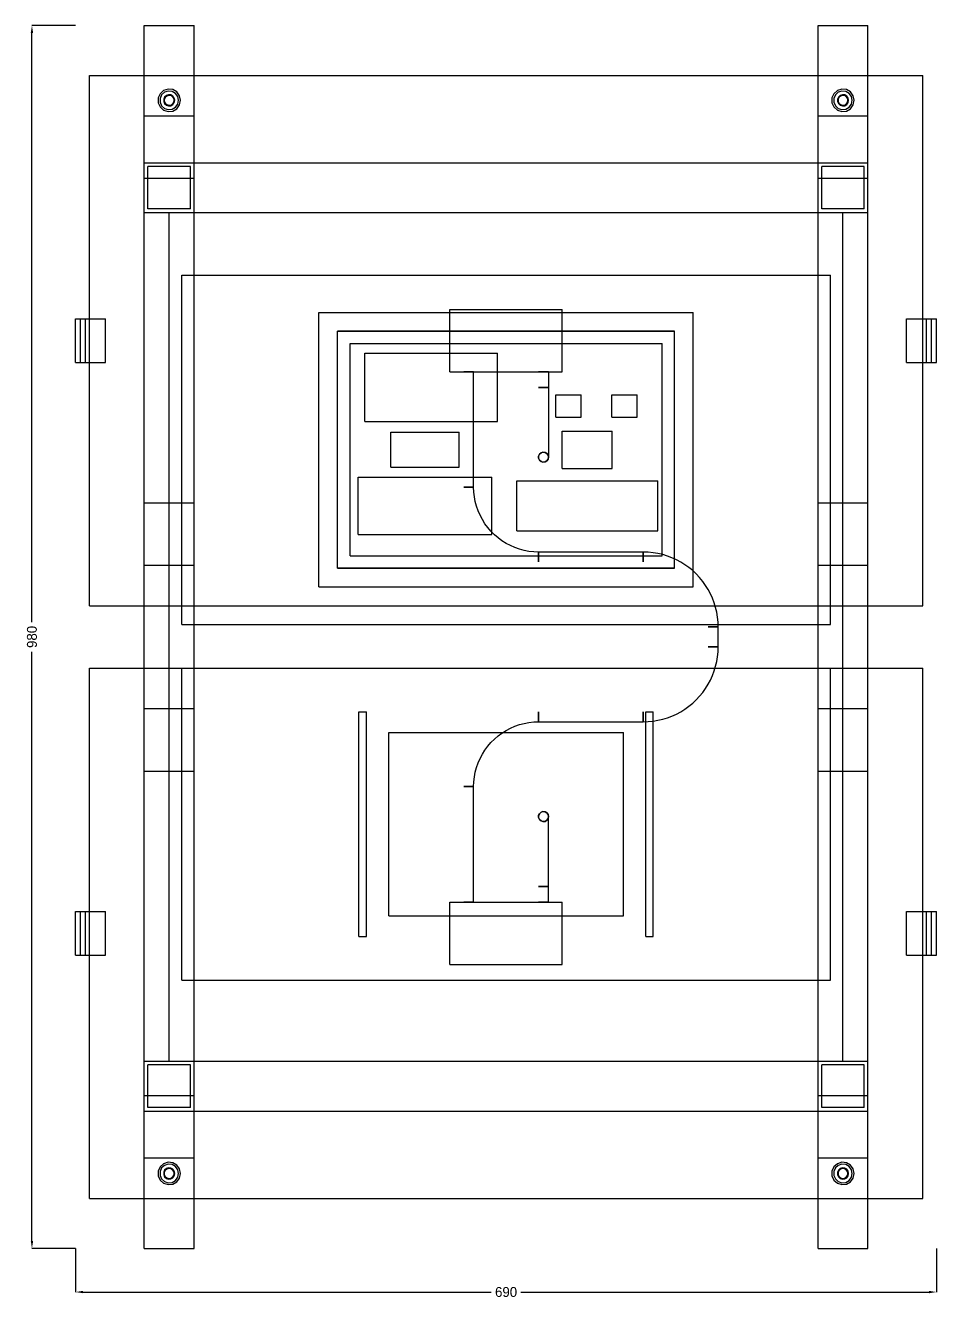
# Model space of a CAD drawing. Header units: millimetres. Extents: x -40 to 1820, y -1495 to 1190.
# Drawn here: x -40 to 690, y -40 to 980 of the extents above; entities that cross this region are included whole.
import ezdxf

# ---------------------------------------------------------------- set-up
doc = ezdxf.new("R2010")
doc.units = ezdxf.units.MM
doc.layers.add('DIMENSIONS', color=7, linetype='Continuous')
doc.layers.add('TOP', color=7, linetype='Continuous')
doc.dimstyles.get("Standard").update_dxf_attribs({"dimtxt": 2.5, "dimasz": 2.5, "dimexe": 1.25, "dimexo": 0.625, "dimtad": 1, "dimcen": 2.5, "dimazin": 3, "dimtfac": 1, "dimtmove": 0, "dimatfit": 3})

# ---------------------------------------------------------------- blocks, each defined once
blk = doc.blocks.new('_CLOSEDFILLED')
at = {"color": 0, "linetype": 'BYBLOCK'}
blk.add_solid([(-1, 0.16), (0, 0), (-1, -0.16)], dxfattribs=at)
blk = doc.blocks.new('*D1')
for p, q in [((0, 0), (0, -35)), ((690, 0), (690, -35)), ((5.95, -35), (333.1, -35)), ((356.9, -35), (684.05, -35))]:
    blk.add_line(p, q)
at = {"layer": 'Defpoints'}
for p in [(0, 0), (690, 0), (0, -35)]:
    blk.add_point(p, dxfattribs=at)
at = {"layer": 'DIMENSIONS', "xscale": 5.95, "yscale": 5.95, "rotation": 180}
blk.add_blockref('_CLOSEDFILLED', (0, -35), dxfattribs=at)
at = {"layer": 'DIMENSIONS', "xscale": 5.95, "yscale": 5.95}
blk.add_blockref('_CLOSEDFILLED', (690, -35), dxfattribs=at)
at = {"layer": 'DIMENSIONS', "insert": (345, -35), "char_height": 7.933, "attachment_point": 5}
blk.add_mtext('690', dxfattribs=at)
blk = doc.blocks.new('*D2')
for p, q in [((0, 980), (-35, 980)), ((-35, 501.9), (-35, 974.05)), ((-35, 5.95), (-35, 478.1)), ((0, 0), (-35, 0))]:
    blk.add_line(p, q)
at = {"layer": 'Defpoints'}
for p in [(0, 980), (-35, 0), (0, 0)]:
    blk.add_point(p, dxfattribs=at)
at = {"layer": 'DIMENSIONS', "xscale": 5.95, "yscale": 5.95}
for p, rotation in [((-35, 980), 90), ((-35, 0), 270)]:
    blk.add_blockref('_CLOSEDFILLED', p, dxfattribs=dict(at, rotation=rotation))
at = {"layer": 'DIMENSIONS', "insert": (-35, 490), "char_height": 7.933, "attachment_point": 5, "rotation": 90}
blk.add_mtext('980', dxfattribs=at)

msp = doc.modelspace()

# ---------------------------------------------------------------- linework, layer by layer
at = {"layer": 'TOP'}
for points in [[(55, 0), (55, 980)], [(55, 0), (55, 980)], [(55, 980), (95, 980)], [(55, 980), (95, 980)], [(95, 0), (95, 980)], [(95, 0), (95, 980)], [(595, 0), (595, 980)], [(595, 0), (595, 980)], [(595, 980), (635, 980)], [(595, 980), (635, 980)], [(635, 0), (635, 980)], [(635, 0), (635, 980)], [(11, 515), (11, 940)], [(11, 515), (11, 940)], [(11, 940), (679, 940)], [(11, 940), (679, 940)], [(55, 40), (55, 940)], [(55, 40), (55, 940)], [(55, 940), (95, 940)], [(55, 940), (95, 940)], [(95, 40), (95, 940)], [(95, 40), (95, 940)], [(595, 40), (595, 940)], [(595, 40), (595, 940)], [(595, 940), (635, 940)], [(595, 940), (635, 940)], [(635, 40), (635, 940)], [(635, 40), (635, 940)], [(679, 515), (679, 940)], [(679, 515), (679, 940)], [(84, 920), (83.222, 923.661), (81.022, 926.688), (77.781, 928.56), (74.059, 928.951), (70.5, 927.794), (67.719, 925.29), (66.197, 921.871), (66.197, 918.129), (67.719, 914.71), (70.5, 912.206), (74.059, 911.049), (77.781, 911.44), (81.022, 913.312), (83.222, 916.339), (84, 920)], [(84, 920), (83.222, 923.661), (81.022, 926.688), (77.781, 928.56), (74.059, 928.951), (70.5, 927.794), (67.719, 925.29), (66.197, 921.871), (66.197, 918.129), (67.719, 914.71), (70.5, 912.206), (74.059, 911.049), (77.781, 911.44), (81.022, 913.312), (83.222, 916.339), (84, 920)], [(624, 920), (623.222, 923.661), (621.022, 926.688), (617.781, 928.56), (614.059, 928.951), (610.5, 927.794), (607.719, 925.29), (606.197, 921.871), (606.197, 918.129), (607.719, 914.71), (610.5, 912.206), (614.059, 911.049), (617.781, 911.44), (621.022, 913.312), (623.222, 916.339), (624, 920)], [(624, 920), (623.222, 923.661), (621.022, 926.688), (617.781, 928.56), (614.059, 928.951), (610.5, 927.794), (607.719, 925.29), (606.197, 921.871), (606.197, 918.129), (607.719, 914.71), (610.5, 912.206), (614.059, 911.049), (617.781, 911.44), (621.022, 913.312), (623.222, 916.339), (624, 920)], [(82.5, 920), (81.852, 923.051), (80.018, 925.574), (77.318, 927.133), (74.216, 927.459), (71.25, 926.495), (68.932, 924.408), (67.664, 921.559), (67.664, 918.441), (68.932, 915.592), (71.25, 913.505), (74.216, 912.541), (77.318, 912.867), (80.018, 914.426), (81.852, 916.949), (82.5, 920)], [(82.5, 920), (81.852, 923.051), (80.018, 925.574), (77.318, 927.133), (74.216, 927.459), (71.25, 926.495), (68.932, 924.408), (67.664, 921.559), (67.664, 918.441), (68.932, 915.592), (71.25, 913.505), (74.216, 912.541), (77.318, 912.867), (80.018, 914.426), (81.852, 916.949), (82.5, 920)], [(79.5, 920), (79.111, 921.83), (78.011, 923.344), (76.391, 924.28), (74.53, 924.475), (72.75, 923.897), (71.359, 922.645), (70.598, 920.936), (70.598, 919.064), (71.359, 917.355), (72.75, 916.103), (74.53, 915.525), (76.391, 915.72), (78.011, 916.656), (79.111, 918.17), (79.5, 920)], [(79.5, 920), (79.111, 921.83), (78.011, 923.344), (76.391, 924.28), (74.53, 924.475), (72.75, 923.897), (71.359, 922.645), (70.598, 920.936), (70.598, 919.064), (71.359, 917.355), (72.75, 916.103), (74.53, 915.525), (76.391, 915.72), (78.011, 916.656), (79.111, 918.17), (79.5, 920)], [(79.25, 920), (78.883, 921.729), (77.844, 923.158), (76.313, 924.042), (74.556, 924.227), (72.875, 923.681), (71.562, 922.498), (70.843, 920.884), (70.843, 919.116), (71.562, 917.502), (72.875, 916.319), (74.556, 915.773), (76.313, 915.958), (77.844, 916.842), (78.883, 918.271), (79.25, 920)], [(79.25, 920), (78.883, 921.729), (77.844, 923.158), (76.313, 924.042), (74.556, 924.227), (72.875, 923.681), (71.562, 922.498), (70.843, 920.884), (70.843, 919.116), (71.562, 917.502), (72.875, 916.319), (74.556, 915.773), (76.313, 915.958), (77.844, 916.842), (78.883, 918.271), (79.25, 920)], [(79, 920), (78.654, 921.627), (77.677, 922.973), (76.236, 923.804), (74.582, 923.978), (73, 923.464), (71.764, 922.351), (71.087, 920.832), (71.087, 919.168), (71.764, 917.649), (73, 916.536), (74.582, 916.022), (76.236, 916.196), (77.677, 917.027), (78.654, 918.373), (79, 920)], [(79, 920), (78.654, 921.627), (77.677, 922.973), (76.236, 923.804), (74.582, 923.978), (73, 923.464), (71.764, 922.351), (71.087, 920.832), (71.087, 919.168), (71.764, 917.649), (73, 916.536), (74.582, 916.022), (76.236, 916.196), (77.677, 917.027), (78.654, 918.373), (79, 920)], [(622.5, 920), (621.852, 923.051), (620.018, 925.574), (617.318, 927.133), (614.216, 927.459), (611.25, 926.495), (608.932, 924.408), (607.664, 921.559), (607.664, 918.441), (608.932, 915.592), (611.25, 913.505), (614.216, 912.541), (617.318, 912.867), (620.018, 914.426), (621.852, 916.949), (622.5, 920)], [(622.5, 920), (621.852, 923.051), (620.018, 925.574), (617.318, 927.133), (614.216, 927.459), (611.25, 926.495), (608.932, 924.408), (607.664, 921.559), (607.664, 918.441), (608.932, 915.592), (611.25, 913.505), (614.216, 912.541), (617.318, 912.867), (620.018, 914.426), (621.852, 916.949), (622.5, 920)], [(619.5, 920), (619.111, 921.83), (618.011, 923.344), (616.391, 924.28), (614.53, 924.475), (612.75, 923.897), (611.359, 922.645), (610.598, 920.936), (610.598, 919.064), (611.359, 917.355), (612.75, 916.103), (614.53, 915.525), (616.391, 915.72), (618.011, 916.656), (619.111, 918.17), (619.5, 920)], [(619.5, 920), (619.111, 921.83), (618.011, 923.344), (616.391, 924.28), (614.53, 924.475), (612.75, 923.897), (611.359, 922.645), (610.598, 920.936), (610.598, 919.064), (611.359, 917.355), (612.75, 916.103), (614.53, 915.525), (616.391, 915.72), (618.011, 916.656), (619.111, 918.17), (619.5, 920)], [(619.25, 920), (618.883, 921.729), (617.844, 923.158), (616.313, 924.042), (614.556, 924.227), (612.875, 923.681), (611.562, 922.498), (610.843, 920.884), (610.843, 919.116), (611.562, 917.502), (612.875, 916.319), (614.556, 915.773), (616.313, 915.958), (617.844, 916.842), (618.883, 918.271), (619.25, 920)], [(619.25, 920), (618.883, 921.729), (617.844, 923.158), (616.313, 924.042), (614.556, 924.227), (612.875, 923.681), (611.562, 922.498), (610.843, 920.884), (610.843, 919.116), (611.562, 917.502), (612.875, 916.319), (614.556, 915.773), (616.313, 915.958), (617.844, 916.842), (618.883, 918.271), (619.25, 920)], [(619, 920), (618.654, 921.627), (617.677, 922.973), (616.236, 923.804), (614.582, 923.978), (613, 923.464), (611.764, 922.351), (611.087, 920.832), (611.087, 919.168), (611.764, 917.649), (613, 916.536), (614.582, 916.022), (616.236, 916.196), (617.677, 917.027), (618.654, 918.373), (619, 920)], [(619, 920), (618.654, 921.627), (617.677, 922.973), (616.236, 923.804), (614.582, 923.978), (613, 923.464), (611.764, 922.351), (611.087, 920.832), (611.087, 919.168), (611.764, 917.649), (613, 916.536), (614.582, 916.022), (616.236, 916.196), (617.677, 917.027), (618.654, 918.373), (619, 920)], [(55, 857.5), (55, 907.5)], [(55, 857.5), (55, 907.5)], [(55, 907.5), (95, 907.5)], [(55, 907.5), (95, 907.5)], [(95, 857.5), (95, 907.5)], [(95, 857.5), (95, 907.5)], [(595, 857.5), (595, 907.5)], [(595, 857.5), (595, 907.5)], [(595, 907.5), (635, 907.5)], [(595, 907.5), (635, 907.5)], [(635, 857.5), (635, 907.5)], [(635, 857.5), (635, 907.5)], [(55, 830), (55, 870)], [(55, 830), (55, 870)], [(55, 870), (95, 870)], [(55, 870), (95, 870)], [(95, 830), (95, 870)], [(95, 830), (95, 870)], [(95, 830), (95, 870)], [(95, 830), (95, 870)], [(95, 870), (595, 870)], [(95, 870), (595, 870)], [(595, 830), (595, 870)], [(595, 830), (595, 870)], [(595, 870), (635, 870)], [(595, 870), (635, 870)], [(595, 830), (595, 870)], [(595, 830), (595, 870)], [(635, 830), (635, 870)], [(635, 830), (635, 870)], [(55, 857.5), (95, 857.5)], [(55, 857.5), (95, 857.5)], [(92, 867), (58, 867)], [(58, 833), (58, 867)], [(92, 867), (58, 867)], [(58, 833), (58, 867)], [(92, 833), (92, 867)], [(92, 833), (92, 867)], [(595, 857.5), (635, 857.5)], [(595, 857.5), (635, 857.5)], [(632, 867), (598, 867)], [(598, 833), (598, 867)], [(632, 867), (598, 867)], [(598, 833), (598, 867)], [(632, 833), (632, 867)], [(632, 833), (632, 867)], [(55, 830), (95, 830)], [(55, 830), (95, 830)], [(92, 833), (58, 833)], [(92, 833), (58, 833)], [(75, 150), (75, 830)], [(75, 150), (75, 830)], [(75, 830), (95, 830)], [(75, 830), (95, 830)], [(75, 150), (75, 830)], [(75, 150), (75, 830)], [(75, 830), (95, 830)], [(75, 830), (95, 830)], [(95, 830), (595, 830)], [(95, 830), (595, 830)], [(95, 150), (95, 830)], [(95, 150), (95, 830)], [(95, 150), (95, 830)], [(95, 150), (95, 830)], [(595, 830), (635, 830)], [(595, 830), (635, 830)], [(595, 150), (595, 830)], [(595, 150), (595, 830)], [(595, 830), (615, 830)], [(595, 830), (615, 830)], [(595, 150), (595, 830)], [(595, 150), (595, 830)], [(595, 830), (615, 830)], [(595, 830), (615, 830)], [(632, 833), (598, 833)], [(632, 833), (598, 833)], [(615, 150), (615, 830)], [(615, 150), (615, 830)], [(615, 150), (615, 830)], [(615, 150), (615, 830)], [(85, 500), (85, 780)], [(85, 500), (85, 780)], [(85, 780), (605, 780)], [(85, 780), (605, 780)], [(605, 500), (605, 780)], [(605, 500), (605, 780)], [(0, 710), (0, 745)], [(0, 710), (0, 745)], [(0, 745), (4, 745)], [(0, 745), (8, 745)], [(4, 710), (4, 745)], [(4, 745), (24, 745)], [(4, 710), (4, 745)], [(8, 745), (24, 745)], [(8, 710), (8, 745)], [(8, 710), (8, 745)], [(24, 710), (24, 745)], [(24, 710), (24, 745)], [(195, 530), (195, 750)], [(195, 530), (195, 750)], [(195, 750), (495, 750)], [(195, 750), (495, 750)], [(195, 530), (195, 750)], [(195, 530), (195, 750)], [(195, 750), (495, 750)], [(195, 750), (495, 750)], [(300, 702.5), (300, 752.5)], [(300, 702.5), (300, 752.5)], [(300, 752.5), (390, 752.5)], [(300, 752.5), (390, 752.5)], [(390, 702.5), (390, 752.5)], [(390, 702.5), (390, 752.5)], [(495, 530), (495, 750)], [(495, 530), (495, 750)], [(495, 530), (495, 750)], [(495, 530), (495, 750)], [(666, 745), (682, 745)], [(666, 710), (666, 745)], [(666, 745), (686, 745)], [(666, 710), (666, 745)], [(682, 710), (682, 745)], [(682, 710), (682, 745)], [(682, 745), (690, 745)], [(686, 745), (690, 745)], [(686, 710), (686, 745)], [(686, 710), (686, 745)], [(690, 710), (690, 745)], [(690, 710), (690, 745)], [(480, 735), (210, 735)], [(210, 545), (210, 735)], [(210, 735), (480, 735)], [(210, 545), (210, 735)], [(480, 545), (480, 735)], [(480, 545), (480, 735)], [(220, 555), (220, 725)], [(220, 555), (220, 725)], [(220, 725), (470, 725)], [(220, 725), (470, 725)], [(470, 555), (470, 725)], [(470, 555), (470, 725)], [(231.85, 662.5), (231.85, 717.5)], [(231.85, 662.5), (231.85, 717.5)], [(231.85, 717.5), (338.15, 717.5)], [(231.85, 717.5), (338.15, 717.5)], [(338.15, 662.5), (338.15, 717.5)], [(338.15, 662.5), (338.15, 717.5)], [(0, 710), (8, 710)], [(0, 710), (4, 710)], [(4, 710), (24, 710)], [(8, 710), (24, 710)], [(666, 710), (682, 710)], [(666, 710), (686, 710)], [(682, 710), (690, 710)], [(686, 710), (690, 710)], [(300, 702.5), (390, 702.5)], [(300, 702.5), (390, 702.5)], [(319, 702.5), (318.654, 702.5), (317.677, 702.5), (316.236, 702.5), (314.582, 702.5), (313, 702.5), (311.764, 702.5), (311.087, 702.5), (311.087, 702.5), (311.764, 702.5), (313, 702.5), (314.582, 702.5), (316.236, 702.5), (317.677, 702.5), (318.654, 702.5), (319, 702.5)], [(319, 610), (319, 702.5)], [(379, 702.5), (378.654, 702.5), (377.677, 702.5), (376.236, 702.5), (374.582, 702.5), (373, 702.5), (371.764, 702.5), (371.087, 702.5), (371.087, 702.5), (371.764, 702.5), (373, 702.5), (374.582, 702.5), (376.236, 702.5), (377.677, 702.5), (378.654, 702.5), (379, 702.5)], [(379, 702.5), (379, 690)], [(379, 690), (378.654, 690), (377.677, 690), (376.236, 690), (374.582, 690), (373, 690), (371.764, 690), (371.087, 690), (371.087, 690), (371.764, 690), (373, 690), (374.582, 690), (376.236, 690), (377.677, 690), (378.654, 690), (379, 690)], [(379, 690), (379, 686.005), (379, 682.03), (379, 678.096), (379, 674.223), (379, 670.43), (379, 666.737), (379, 663.162), (379, 659.724), (379, 656.44), (379, 653.328), (379, 650.402), (379, 647.678), (379, 645.17), (379, 642.89), (379, 640.85), (379, 639.061), (379, 637.531), (379, 636.268), (379, 635.28), (379, 634.57), (379, 634.143), (379, 634)], [(384.85, 666.1), (384.85, 683.9)], [(384.85, 666.1), (384.85, 683.9)], [(384.85, 683.9), (405.15, 683.9)], [(384.85, 683.9), (405.15, 683.9)], [(405.15, 666.1), (405.15, 683.9)], [(405.15, 666.1), (405.15, 683.9)], [(429.85, 666.1), (429.85, 683.9)], [(429.85, 666.1), (429.85, 683.9)], [(429.85, 683.9), (450.15, 683.9)], [(429.85, 683.9), (450.15, 683.9)], [(450.15, 666.1), (450.15, 683.9)], [(450.15, 666.1), (450.15, 683.9)], [(384.85, 666.1), (405.15, 666.1)], [(384.85, 666.1), (405.15, 666.1)], [(429.85, 666.1), (450.15, 666.1)], [(429.85, 666.1), (450.15, 666.1)], [(231.85, 662.5), (338.15, 662.5)], [(231.85, 662.5), (338.15, 662.5)], [(252.5, 626), (252.5, 654)], [(252.5, 626), (252.5, 654)], [(252.5, 654), (307.5, 654)], [(252.5, 654), (307.5, 654)], [(307.5, 626), (307.5, 654)], [(307.5, 626), (307.5, 654)], [(390, 625), (390, 655)], [(390, 625), (390, 655)], [(390, 655), (430, 655)], [(390, 655), (430, 655)], [(430, 625), (430, 655)], [(430, 625), (430, 655)], [(379, 634), (378.654, 635.627), (377.677, 636.973), (376.236, 637.804), (374.582, 637.978), (373, 637.464), (371.764, 636.351), (371.087, 634.832), (371.087, 633.168), (371.764, 631.649), (373, 630.536), (374.582, 630.022), (376.236, 630.196), (377.677, 631.027), (378.654, 632.373), (379, 634)], [(379, 634), (378.654, 632.373), (377.677, 631.027), (376.236, 630.196), (374.582, 630.022), (373, 630.536), (371.764, 631.649), (371.087, 633.168), (371.087, 634.832), (371.764, 636.351), (373, 637.464), (374.582, 637.978), (376.236, 637.804), (377.677, 636.973), (378.654, 635.627), (379, 634)], [(252.5, 626), (307.5, 626)], [(252.5, 626), (307.5, 626)], [(390, 625), (430, 625)], [(390, 625), (430, 625)], [(226.5, 572), (226.5, 618)], [(226.5, 572), (226.5, 618)], [(226.5, 618), (333.5, 618)], [(226.5, 618), (333.5, 618)], [(333.5, 572), (333.5, 618)], [(333.5, 572), (333.5, 618)], [(353.5, 575), (353.5, 615)], [(353.5, 575), (353.5, 615)], [(353.5, 615), (466.5, 615)], [(353.5, 615), (466.5, 615)], [(466.5, 575), (466.5, 615)], [(466.5, 575), (466.5, 615)], [(319, 610), (318.654, 610), (317.677, 610), (316.236, 610), (314.582, 610), (313, 610), (311.764, 610), (311.087, 610), (311.087, 610), (311.764, 610), (313, 610), (314.582, 610), (316.236, 610), (317.677, 610), (318.654, 610), (319, 610)], [(371, 558), (367.114, 558.145), (363.25, 558.581), (359.429, 559.304), (355.673, 560.31), (352.002, 561.595), (348.438, 563.15), (345, 564.967), (341.707, 567.036), (338.579, 569.345), (335.631, 571.881), (332.881, 574.631), (330.345, 577.579), (328.036, 580.707), (325.967, 584), (324.15, 587.438), (322.595, 591.002), (321.31, 594.673), (320.304, 598.429), (319.581, 602.25), (319.145, 606.114), (319, 610)], [(55, 547.5), (55, 597.5)], [(55, 547.5), (55, 597.5)], [(55, 597.5), (95, 597.5)], [(55, 597.5), (95, 597.5)], [(95, 547.5), (95, 597.5)], [(95, 547.5), (95, 597.5)], [(595, 547.5), (595, 597.5)], [(595, 547.5), (595, 597.5)], [(595, 597.5), (635, 597.5)], [(595, 597.5), (635, 597.5)], [(635, 547.5), (635, 597.5)], [(635, 547.5), (635, 597.5)], [(226.5, 572), (333.5, 572)], [(226.5, 572), (333.5, 572)], [(353.5, 575), (466.5, 575)], [(353.5, 575), (466.5, 575)], [(220, 555), (470, 555)], [(220, 555), (470, 555)], [(455, 558), (371, 558)], [(371, 558), (371, 557.654), (371, 556.677), (371, 555.236), (371, 553.582), (371, 552), (371, 550.764), (371, 550.087), (371, 550.087), (371, 550.764), (371, 552), (371, 553.582), (371, 555.236), (371, 556.677), (371, 557.654), (371, 558)], [(515, 498), (514.872, 501.924), (514.487, 505.832), (513.847, 509.705), (512.956, 513.529), (511.816, 517.286), (510.433, 520.961), (508.812, 524.537), (506.962, 528), (504.888, 531.334), (502.601, 534.526), (500.11, 537.561), (497.426, 540.426), (494.561, 543.11), (491.526, 545.601), (488.334, 547.888), (485, 549.962), (481.537, 551.812), (477.961, 553.433), (474.286, 554.816), (470.529, 555.956), (466.705, 556.847), (462.832, 557.487), (458.924, 557.872), (455, 558)], [(455, 558), (455, 557.654), (455, 556.677), (455, 555.236), (455, 553.582), (455, 552), (455, 550.764), (455, 550.087), (455, 550.087), (455, 550.764), (455, 552), (455, 553.582), (455, 555.236), (455, 556.677), (455, 557.654), (455, 558)], [(55, 547.5), (95, 547.5)], [(55, 547.5), (95, 547.5)], [(480, 545), (210, 545)], [(210, 545), (480, 545)], [(595, 547.5), (635, 547.5)], [(595, 547.5), (635, 547.5)], [(195, 530), (495, 530)], [(195, 530), (495, 530)], [(195, 530), (495, 530)], [(195, 530), (495, 530)], [(11, 515), (679, 515)], [(11, 515), (679, 515)], [(85, 500), (605, 500)], [(85, 500), (605, 500)], [(515, 498), (514.654, 498), (513.677, 498), (512.236, 498), (510.582, 498), (509, 498), (507.764, 498), (507.087, 498), (507.087, 498), (507.764, 498), (509, 498), (510.582, 498), (512.236, 498), (513.677, 498), (514.654, 498), (515, 498)], [(515, 482), (515, 498)], [(455, 422), (458.924, 422.128), (462.832, 422.513), (466.705, 423.153), (470.529, 424.044), (474.286, 425.184), (477.961, 426.567), (481.537, 428.188), (485, 430.038), (488.334, 432.112), (491.526, 434.399), (494.561, 436.89), (497.426, 439.574), (500.11, 442.439), (502.601, 445.474), (504.888, 448.666), (506.962, 452), (508.812, 455.463), (510.433, 459.039), (511.816, 462.714), (512.956, 466.471), (513.847, 470.295), (514.487, 474.168), (514.872, 478.076), (515, 482)], [(515, 482), (514.654, 482), (513.677, 482), (512.236, 482), (510.582, 482), (509, 482), (507.764, 482), (507.087, 482), (507.087, 482), (507.764, 482), (509, 482), (510.582, 482), (512.236, 482), (513.677, 482), (514.654, 482), (515, 482)], [(11, 40), (11, 465)], [(11, 40), (11, 465)], [(11, 465), (679, 465)], [(11, 465), (679, 465)], [(85, 215), (85, 465)], [(85, 215), (85, 465)], [(85, 465), (605, 465)], [(85, 465), (605, 465)], [(605, 215), (605, 465)], [(605, 215), (605, 465)], [(679, 40), (679, 465)], [(679, 40), (679, 465)], [(55, 382.5), (55, 432.5)], [(55, 382.5), (55, 432.5)], [(55, 432.5), (95, 432.5)], [(55, 432.5), (95, 432.5)], [(95, 382.5), (95, 432.5)], [(95, 382.5), (95, 432.5)], [(227, 250), (227, 430)], [(227, 250), (227, 430)], [(227, 430), (233, 430)], [(227, 430), (233, 430)], [(233, 250), (233, 430)], [(233, 250), (233, 430)], [(371, 422), (371, 422.346), (371, 423.323), (371, 424.764), (371, 426.418), (371, 428), (371, 429.236), (371, 429.913), (371, 429.913), (371, 429.236), (371, 428), (371, 426.418), (371, 424.764), (371, 423.323), (371, 422.346), (371, 422)], [(455, 422), (455, 422.346), (455, 423.323), (455, 424.764), (455, 426.418), (455, 428), (455, 429.236), (455, 429.913), (455, 429.913), (455, 429.236), (455, 428), (455, 426.418), (455, 424.764), (455, 423.323), (455, 422.346), (455, 422)], [(457, 250), (457, 430)], [(457, 250), (457, 430)], [(457, 430), (463, 430)], [(457, 430), (463, 430)], [(463, 250), (463, 430)], [(463, 250), (463, 430)], [(595, 382.5), (595, 432.5)], [(595, 382.5), (595, 432.5)], [(595, 432.5), (635, 432.5)], [(595, 432.5), (635, 432.5)], [(635, 382.5), (635, 432.5)], [(635, 382.5), (635, 432.5)], [(319, 370), (319.145, 373.886), (319.581, 377.75), (320.304, 381.571), (321.31, 385.327), (322.595, 388.998), (324.15, 392.562), (325.967, 396), (328.036, 399.293), (330.345, 402.421), (332.881, 405.369), (335.631, 408.119), (338.579, 410.655), (341.707, 412.964), (345, 415.033), (348.438, 416.85), (352.002, 418.405), (355.673, 419.69), (359.429, 420.696), (363.25, 421.419), (367.114, 421.855), (371, 422)], [(371, 422), (455, 422)], [(251, 266.5), (251, 413.5)], [(251, 266.5), (251, 413.5)], [(251, 413.5), (439, 413.5)], [(251, 413.5), (439, 413.5)], [(439, 266.5), (439, 413.5)], [(439, 266.5), (439, 413.5)], [(55, 382.5), (95, 382.5)], [(55, 382.5), (95, 382.5)], [(595, 382.5), (635, 382.5)], [(595, 382.5), (635, 382.5)], [(319, 370), (318.654, 370), (317.677, 370), (316.236, 370), (314.582, 370), (313, 370), (311.764, 370), (311.087, 370), (311.087, 370), (311.764, 370), (313, 370), (314.582, 370), (316.236, 370), (317.677, 370), (318.654, 370), (319, 370)], [(319, 277.5), (319, 370)], [(379, 346), (378.654, 347.627), (377.677, 348.973), (376.236, 349.804), (374.582, 349.978), (373, 349.464), (371.764, 348.351), (371.087, 346.832), (371.087, 345.168), (371.764, 343.649), (373, 342.536), (374.582, 342.022), (376.236, 342.196), (377.677, 343.027), (378.654, 344.373), (379, 346)], [(379, 346), (378.654, 344.373), (377.677, 343.027), (376.236, 342.196), (374.582, 342.022), (373, 342.536), (371.764, 343.649), (371.087, 345.168), (371.087, 346.832), (371.764, 348.351), (373, 349.464), (374.582, 349.978), (376.236, 349.804), (377.677, 348.973), (378.654, 347.627), (379, 346)], [(379, 290), (379, 293.995), (379, 297.97), (379, 301.904), (379, 305.777), (379, 309.57), (379, 313.263), (379, 316.838), (379, 320.276), (379, 323.56), (379, 326.672), (379, 329.598), (379, 332.322), (379, 334.83), (379, 337.11), (379, 339.15), (379, 340.939), (379, 342.469), (379, 343.732), (379, 344.72), (379, 345.43), (379, 345.857), (379, 346)], [(379, 290), (378.654, 290), (377.677, 290), (376.236, 290), (374.582, 290), (373, 290), (371.764, 290), (371.087, 290), (371.087, 290), (371.764, 290), (373, 290), (374.582, 290), (376.236, 290), (377.677, 290), (378.654, 290), (379, 290)], [(379, 277.5), (379, 290)], [(300, 227.5), (300, 277.5)], [(300, 227.5), (300, 277.5)], [(300, 277.5), (390, 277.5)], [(300, 277.5), (390, 277.5)], [(319, 277.5), (318.654, 277.5), (317.677, 277.5), (316.236, 277.5), (314.582, 277.5), (313, 277.5), (311.764, 277.5), (311.087, 277.5), (311.087, 277.5), (311.764, 277.5), (313, 277.5), (314.582, 277.5), (316.236, 277.5), (317.677, 277.5), (318.654, 277.5), (319, 277.5)], [(379, 277.5), (378.654, 277.5), (377.677, 277.5), (376.236, 277.5), (374.582, 277.5), (373, 277.5), (371.764, 277.5), (371.087, 277.5), (371.087, 277.5), (371.764, 277.5), (373, 277.5), (374.582, 277.5), (376.236, 277.5), (377.677, 277.5), (378.654, 277.5), (379, 277.5)], [(390, 227.5), (390, 277.5)], [(390, 227.5), (390, 277.5)], [(0, 235), (0, 270)], [(0, 235), (0, 270)], [(0, 270), (4, 270)], [(0, 270), (8, 270)], [(4, 235), (4, 270)], [(4, 270), (24, 270)], [(4, 235), (4, 270)], [(8, 270), (24, 270)], [(8, 235), (8, 270)], [(8, 235), (8, 270)], [(24, 235), (24, 270)], [(24, 235), (24, 270)], [(251, 266.5), (439, 266.5)], [(251, 266.5), (439, 266.5)], [(666, 270), (682, 270)], [(666, 235), (666, 270)], [(666, 270), (686, 270)], [(666, 235), (666, 270)], [(682, 235), (682, 270)], [(682, 235), (682, 270)], [(682, 270), (690, 270)], [(686, 270), (690, 270)], [(686, 235), (686, 270)], [(686, 235), (686, 270)], [(690, 235), (690, 270)], [(690, 235), (690, 270)], [(227, 250), (233, 250)], [(227, 250), (233, 250)], [(457, 250), (463, 250)], [(457, 250), (463, 250)], [(0, 235), (8, 235)], [(0, 235), (4, 235)], [(4, 235), (24, 235)], [(8, 235), (24, 235)], [(666, 235), (682, 235)], [(666, 235), (686, 235)], [(682, 235), (690, 235)], [(686, 235), (690, 235)], [(300, 227.5), (390, 227.5)], [(300, 227.5), (390, 227.5)], [(85, 215), (605, 215)], [(85, 215), (605, 215)], [(55, 110), (55, 150)], [(55, 110), (55, 150)], [(55, 150), (95, 150)], [(55, 150), (95, 150)], [(92, 147), (58, 147)], [(58, 113), (58, 147)], [(92, 147), (58, 147)], [(58, 113), (58, 147)], [(75, 150), (95, 150)], [(75, 150), (95, 150)], [(75, 150), (95, 150)], [(75, 150), (95, 150)], [(92, 113), (92, 147)], [(92, 113), (92, 147)], [(95, 110), (95, 150)], [(95, 110), (95, 150)], [(95, 110), (95, 150)], [(95, 110), (95, 150)], [(95, 150), (595, 150)], [(95, 150), (595, 150)], [(595, 110), (595, 150)], [(595, 110), (595, 150)], [(595, 150), (635, 150)], [(595, 150), (635, 150)], [(595, 110), (595, 150)], [(595, 110), (595, 150)], [(595, 150), (615, 150)], [(595, 150), (615, 150)], [(595, 150), (615, 150)], [(595, 150), (615, 150)], [(632, 147), (598, 147)], [(598, 113), (598, 147)], [(632, 147), (598, 147)], [(598, 113), (598, 147)], [(632, 113), (632, 147)], [(632, 113), (632, 147)], [(635, 110), (635, 150)], [(635, 110), (635, 150)], [(55, 72.5), (55, 122.5)], [(55, 72.5), (55, 122.5)], [(55, 122.5), (95, 122.5)], [(55, 122.5), (95, 122.5)], [(95, 72.5), (95, 122.5)], [(95, 72.5), (95, 122.5)], [(595, 72.5), (595, 122.5)], [(595, 72.5), (595, 122.5)], [(595, 122.5), (635, 122.5)], [(595, 122.5), (635, 122.5)], [(635, 72.5), (635, 122.5)], [(635, 72.5), (635, 122.5)], [(92, 113), (58, 113)], [(92, 113), (58, 113)], [(632, 113), (598, 113)], [(632, 113), (598, 113)], [(55, 110), (95, 110)], [(55, 110), (95, 110)], [(95, 110), (595, 110)], [(95, 110), (595, 110)], [(595, 110), (635, 110)], [(595, 110), (635, 110)], [(55, 72.5), (95, 72.5)], [(55, 72.5), (95, 72.5)], [(595, 72.5), (635, 72.5)], [(595, 72.5), (635, 72.5)], [(84, 60), (83.222, 63.661), (81.022, 66.688), (77.781, 68.56), (74.059, 68.951), (70.5, 67.794), (67.719, 65.29), (66.197, 61.871), (66.197, 58.129), (67.719, 54.71), (70.5, 52.206), (74.059, 51.049), (77.781, 51.44), (81.022, 53.312), (83.222, 56.339), (84, 60)], [(84, 60), (83.222, 63.661), (81.022, 66.688), (77.781, 68.56), (74.059, 68.951), (70.5, 67.794), (67.719, 65.29), (66.197, 61.871), (66.197, 58.129), (67.719, 54.71), (70.5, 52.206), (74.059, 51.049), (77.781, 51.44), (81.022, 53.312), (83.222, 56.339), (84, 60)], [(82.5, 60), (81.852, 63.051), (80.018, 65.574), (77.318, 67.133), (74.216, 67.459), (71.25, 66.495), (68.932, 64.408), (67.664, 61.559), (67.664, 58.441), (68.932, 55.592), (71.25, 53.505), (74.216, 52.541), (77.318, 52.867), (80.018, 54.426), (81.852, 56.949), (82.5, 60)], [(82.5, 60), (81.852, 63.051), (80.018, 65.574), (77.318, 67.133), (74.216, 67.459), (71.25, 66.495), (68.932, 64.408), (67.664, 61.559), (67.664, 58.441), (68.932, 55.592), (71.25, 53.505), (74.216, 52.541), (77.318, 52.867), (80.018, 54.426), (81.852, 56.949), (82.5, 60)], [(79.5, 60), (79.111, 61.83), (78.011, 63.344), (76.391, 64.28), (74.53, 64.475), (72.75, 63.897), (71.359, 62.645), (70.598, 60.936), (70.598, 59.064), (71.359, 57.355), (72.75, 56.103), (74.53, 55.525), (76.391, 55.72), (78.011, 56.656), (79.111, 58.17), (79.5, 60)], [(79.5, 60), (79.111, 61.83), (78.011, 63.344), (76.391, 64.28), (74.53, 64.475), (72.75, 63.897), (71.359, 62.645), (70.598, 60.936), (70.598, 59.064), (71.359, 57.355), (72.75, 56.103), (74.53, 55.525), (76.391, 55.72), (78.011, 56.656), (79.111, 58.17), (79.5, 60)], [(79.25, 60), (78.883, 61.729), (77.844, 63.158), (76.313, 64.042), (74.556, 64.227), (72.875, 63.681), (71.562, 62.498), (70.843, 60.884), (70.843, 59.116), (71.562, 57.502), (72.875, 56.319), (74.556, 55.773), (76.313, 55.958), (77.844, 56.842), (78.883, 58.271), (79.25, 60)], [(79.25, 60), (78.883, 61.729), (77.844, 63.158), (76.313, 64.042), (74.556, 64.227), (72.875, 63.681), (71.562, 62.498), (70.843, 60.884), (70.843, 59.116), (71.562, 57.502), (72.875, 56.319), (74.556, 55.773), (76.313, 55.958), (77.844, 56.842), (78.883, 58.271), (79.25, 60)], [(79, 60), (78.654, 61.627), (77.677, 62.973), (76.236, 63.804), (74.582, 63.978), (73, 63.464), (71.764, 62.351), (71.087, 60.832), (71.087, 59.168), (71.764, 57.649), (73, 56.536), (74.582, 56.022), (76.236, 56.196), (77.677, 57.027), (78.654, 58.373), (79, 60)], [(79, 60), (78.654, 61.627), (77.677, 62.973), (76.236, 63.804), (74.582, 63.978), (73, 63.464), (71.764, 62.351), (71.087, 60.832), (71.087, 59.168), (71.764, 57.649), (73, 56.536), (74.582, 56.022), (76.236, 56.196), (77.677, 57.027), (78.654, 58.373), (79, 60)], [(624, 60), (623.222, 63.661), (621.022, 66.688), (617.781, 68.56), (614.059, 68.951), (610.5, 67.794), (607.719, 65.29), (606.197, 61.871), (606.197, 58.129), (607.719, 54.71), (610.5, 52.206), (614.059, 51.049), (617.781, 51.44), (621.022, 53.312), (623.222, 56.339), (624, 60)], [(624, 60), (623.222, 63.661), (621.022, 66.688), (617.781, 68.56), (614.059, 68.951), (610.5, 67.794), (607.719, 65.29), (606.197, 61.871), (606.197, 58.129), (607.719, 54.71), (610.5, 52.206), (614.059, 51.049), (617.781, 51.44), (621.022, 53.312), (623.222, 56.339), (624, 60)], [(622.5, 60), (621.852, 63.051), (620.018, 65.574), (617.318, 67.133), (614.216, 67.459), (611.25, 66.495), (608.932, 64.408), (607.664, 61.559), (607.664, 58.441), (608.932, 55.592), (611.25, 53.505), (614.216, 52.541), (617.318, 52.867), (620.018, 54.426), (621.852, 56.949), (622.5, 60)], [(622.5, 60), (621.852, 63.051), (620.018, 65.574), (617.318, 67.133), (614.216, 67.459), (611.25, 66.495), (608.932, 64.408), (607.664, 61.559), (607.664, 58.441), (608.932, 55.592), (611.25, 53.505), (614.216, 52.541), (617.318, 52.867), (620.018, 54.426), (621.852, 56.949), (622.5, 60)], [(619.5, 60), (619.111, 61.83), (618.011, 63.344), (616.391, 64.28), (614.53, 64.475), (612.75, 63.897), (611.359, 62.645), (610.598, 60.936), (610.598, 59.064), (611.359, 57.355), (612.75, 56.103), (614.53, 55.525), (616.391, 55.72), (618.011, 56.656), (619.111, 58.17), (619.5, 60)], [(619.5, 60), (619.111, 61.83), (618.011, 63.344), (616.391, 64.28), (614.53, 64.475), (612.75, 63.897), (611.359, 62.645), (610.598, 60.936), (610.598, 59.064), (611.359, 57.355), (612.75, 56.103), (614.53, 55.525), (616.391, 55.72), (618.011, 56.656), (619.111, 58.17), (619.5, 60)], [(619.25, 60), (618.883, 61.729), (617.844, 63.158), (616.313, 64.042), (614.556, 64.227), (612.875, 63.681), (611.562, 62.498), (610.843, 60.884), (610.843, 59.116), (611.562, 57.502), (612.875, 56.319), (614.556, 55.773), (616.313, 55.958), (617.844, 56.842), (618.883, 58.271), (619.25, 60)], [(619.25, 60), (618.883, 61.729), (617.844, 63.158), (616.313, 64.042), (614.556, 64.227), (612.875, 63.681), (611.562, 62.498), (610.843, 60.884), (610.843, 59.116), (611.562, 57.502), (612.875, 56.319), (614.556, 55.773), (616.313, 55.958), (617.844, 56.842), (618.883, 58.271), (619.25, 60)], [(619, 60), (618.654, 61.627), (617.677, 62.973), (616.236, 63.804), (614.582, 63.978), (613, 63.464), (611.764, 62.351), (611.087, 60.832), (611.087, 59.168), (611.764, 57.649), (613, 56.536), (614.582, 56.022), (616.236, 56.196), (617.677, 57.027), (618.654, 58.373), (619, 60)], [(619, 60), (618.654, 61.627), (617.677, 62.973), (616.236, 63.804), (614.582, 63.978), (613, 63.464), (611.764, 62.351), (611.087, 60.832), (611.087, 59.168), (611.764, 57.649), (613, 56.536), (614.582, 56.022), (616.236, 56.196), (617.677, 57.027), (618.654, 58.373), (619, 60)], [(11, 40), (679, 40)], [(11, 40), (679, 40)], [(55, 40), (95, 40)], [(55, 40), (95, 40)], [(595, 40), (635, 40)], [(595, 40), (635, 40)], [(55, 0), (95, 0)], [(55, 0), (95, 0)], [(595, 0), (635, 0)], [(595, 0), (635, 0)]]:
    msp.add_lwpolyline(points, dxfattribs=at)

# ---------------------------------------------------------------- dimensions: what is measured, and where the dimension line sits
at = {"layer": 'DIMENSIONS'}
dim = msp.add_linear_dim(base=(-35, 0), p1=(0, 0), p2=(0, 980), angle=90, dimstyle='Standard', override={"dimtxt": 7.933333, "dimasz": 5.95, "dimdec": 2}, dxfattribs=at)
dim.commit()
dim.dimension.update_dxf_attribs({"geometry": '*D2', "text_midpoint": (-35, 490)})
dim = msp.add_linear_dim(base=(0, -35), p1=(0, 0), p2=(690, 0), dimstyle='Standard', override={"dimtxt": 7.933333, "dimasz": 5.95, "dimdec": 2}, dxfattribs=at)
dim.commit()
dim.dimension.update_dxf_attribs({"geometry": '*D1', "text_midpoint": (345, -35)})

doc.saveas('drawing.dxf')
